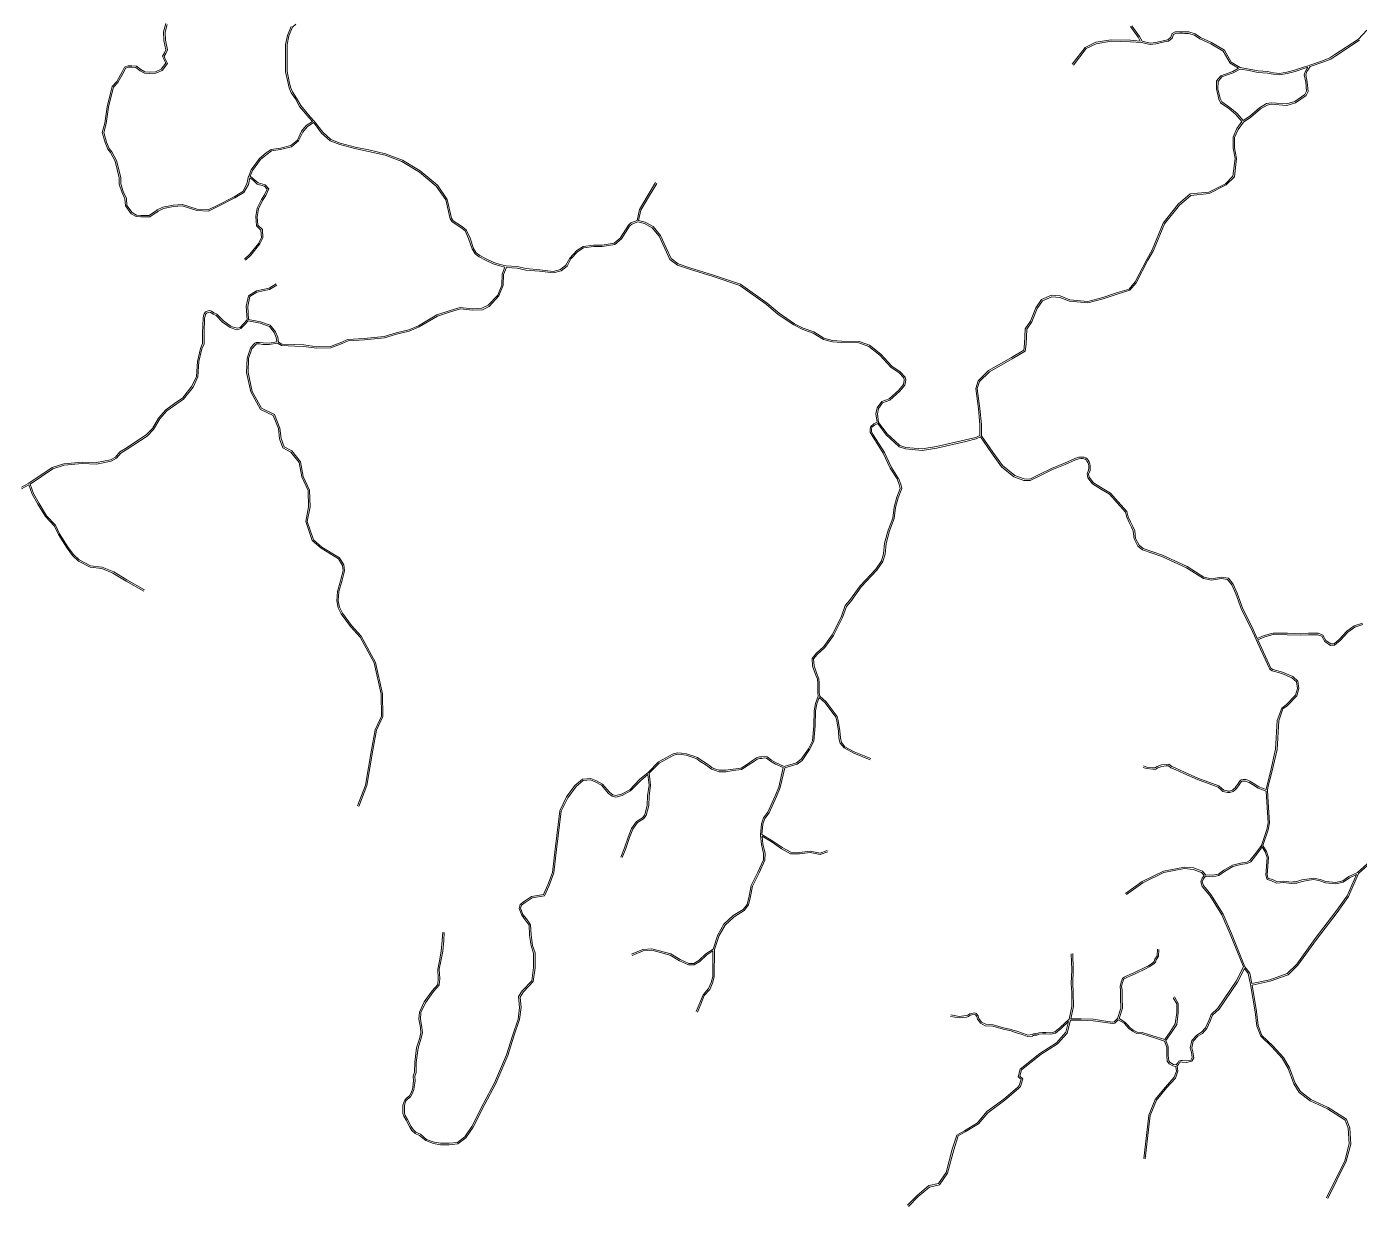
# Model space of a CAD drawing. Header units: millimetres. Extents: x 617885 to 663705, y 7172943 to 7234736.
# Drawn here: x 621534 to 627026, y 7202624 to 7207486 of the extents above; entities that cross this region are included whole.
import ezdxf

# ---------------------------------------------------------------- set-up
doc = ezdxf.new("R2010")
doc.units = ezdxf.units.MM
doc.layers.add('VIAS', color=7, linetype='Continuous', lineweight=5)

msp = doc.modelspace()

# ---------------------------------------------------------------- linework, layer by layer
at = {"layer": 'VIAS', "color": 253}
for points in [[(622108.2, 7207498), (622098.5, 7207464.1), (622100.1, 7207429), (622107.7, 7207390.7), (622102, 7207377.7), (622093.4, 7207364), (622098.8, 7207353.2), (622107.4, 7207334.6), (622088.6, 7207310.1), (622064.8, 7207299.7), (622042.1, 7207298.2), (622021.1, 7207299.7), (622004.8, 7207308.6), (621987.1, 7207323.1), (621967.3, 7207324.7), (621952.6, 7207324.7), (621936.8, 7207319.4), (621927, 7207296.5), (621905.4, 7207259.5), (621886.3, 7207238.9), (621879.9, 7207211.6), (621865.8, 7207155.3), (621856.4, 7207087.5), (621845.3, 7207049.4), (621858.1, 7207007.8), (621869.2, 7206980.8), (621880.3, 7206966.6), (621898.7, 7206931.3), (621915.7, 7206863.3), (621915.7, 7206836.6), (621926.8, 7206804.9), (621939.2, 7206775.6), (621940.8, 7206747.1), (621965.1, 7206714.7), (621985, 7206703.1), (622004.5, 7206701.5), (622041.5, 7206701.5), (622067.4, 7206719.7), (622071.8, 7206721.1), (622076.1, 7206725.5), (622097.6, 7206736.2), (622118.1, 7206740.3), (622138.8, 7206744.4), (622175.6, 7206747.2), (622235.3, 7206727.7), (622283.8, 7206724.9), (622321.8, 7206744), (622391.6, 7206779.7), (622428.9, 7206801.9), (622447.8, 7206835.2), (622453.8, 7206863), (622468.4, 7206851), (622484.6, 7206836.5), (622514.1, 7206828.8), (622525.5, 7206816), (622514.7, 7206792.3), (622501.4, 7206772.8), (622483.9, 7206737), (622478.1, 7206702.9), (622481, 7206664.8), (622499.6, 7206646.9), (622501.6, 7206617.1), (622490.5, 7206594), (622453.3, 7206548.1), (622431.4, 7206527.2)], [(622113.6, 7207495), (622104.5, 7207463.4), (622106, 7207429.8), (622114, 7207390), (622107.3, 7207374.9), (622100.2, 7207363.7), (622104.2, 7207355.8), (622114.3, 7207333.8), (622092.5, 7207305.2), (622066.3, 7207293.8), (622042.1, 7207292.2), (622019.4, 7207293.8), (622001.4, 7207303.6), (621984.7, 7207317.2), (621967, 7207318.7), (621953.6, 7207318.7), (621941.3, 7207314.6), (621932.4, 7207293.8), (621910.2, 7207255.9), (621891.8, 7207236), (621885.7, 7207210.2), (621871.7, 7207154.2), (621862.3, 7207086.2), (621851.6, 7207049.4), (621863.7, 7207009.8), (621874.5, 7206983.8), (621885.3, 7206969.9), (621904.4, 7206933.4), (621921.7, 7206864), (621921.7, 7206837.7), (621932.4, 7206807), (621945.1, 7206777), (621946.6, 7206749.3), (621969.2, 7206719.3), (621986.8, 7206709), (622004.7, 7206707.5), (622039.6, 7206707.5), (622064.6, 7206725.1), (622068.6, 7206726.4), (622072.6, 7206730.4), (622095.7, 7206741.9), (622116.9, 7206746.2), (622138, 7206750.4), (622176.4, 7206753.2), (622236.4, 7206733.7), (622282.6, 7206731), (622319.1, 7206749.3), (622388.6, 7206784.9), (622424.5, 7206806.2), (622442.1, 7206837.3), (622449, 7206869.1), (622449.1, 7206869.5), (622459.7, 7206896), (622493.2, 7206942.5), (622521.2, 7206965.5), (622541.6, 7206979.8), (622579.6, 7206984.8), (622623.2, 7206995.4), (622649.8, 7207018.2), (622667.4, 7207054.4), (622686.6, 7207077.7), (622712, 7207094.8), (622698.3, 7207109.7), (622658.4, 7207156.7), (622641.4, 7207187.8), (622624.6, 7207213.6), (622615.3, 7207233.8), (622610.7, 7207258.4), (622601.5, 7207299.6), (622601.5, 7207412.4), (622609.2, 7207449.3), (622624.7, 7207486.5)], [(624125.5, 7206843), (624091, 7206786.4), (624060.1, 7206731.7), (624049.8, 7206686.7), (624024.4, 7206677.3), (624014, 7206667.3), (623980.5, 7206614.7), (623954.8, 7206593.7), (623905.5, 7206585.3), (623870.5, 7206585.3), (623826.9, 7206579.5), (623801.3, 7206563.8), (623772.3, 7206531.9), (623756.2, 7206502.7), (623734.4, 7206484.5), (623704.3, 7206477.2), (623648.7, 7206483.8), (623592.8, 7206488.5), (623555.7, 7206496.6), (623509.9, 7206499.6), (623486.1, 7206505.6), (623459.3, 7206513.5), (623427.4, 7206528.7), (623401.8, 7206542.5), (623386.4, 7206553.2), (623375.1, 7206571.9), (623361.2, 7206614.3), (623345.4, 7206647.9), (623326.6, 7206663.1), (623291.4, 7206685.8), (623284.4, 7206696), (623267, 7206774), (623226.9, 7206832.7), (623156.1, 7206891.1), (623082.8, 7206935.2), (623012.9, 7206961.7), (622944.2, 7206977.5), (622887.5, 7206989.4), (622826.4, 7207005.6), (622787.6, 7207020.1), (622754.1, 7207051.2), (622724.7, 7207089.9), (622719.9, 7207095.1), (622718.4, 7207096.8), (622702.8, 7207113.7), (622663.4, 7207160.1), (622646.5, 7207190.8), (622629.9, 7207216.5), (622621, 7207235.7), (622616.5, 7207259.6), (622607.5, 7207300.3), (622607.5, 7207411.8), (622615, 7207447.6), (622629.8, 7207483.1), (622642.9, 7207496.2)], [(625848, 7207327.3), (625900, 7207395.1), (625941.5, 7207415.3), (626003.8, 7207426), (626082.9, 7207423.4), (626128.6, 7207420.1), (626164.7, 7207412), (626187.9, 7207415.1), (626223.2, 7207422.7), (626239.2, 7207426.2), (626254.3, 7207438.4), (626260.2, 7207452.8), (626268.6, 7207457.9), (626286.4, 7207458.5), (626296.9, 7207458.5), (626306.8, 7207457.8), (626322.4, 7207457.8), (626347.4, 7207450.1), (626369.2, 7207435.7), (626413.7, 7207415.1), (626465.4, 7207384.4), (626493.2, 7207335.3), (626528.3, 7207314.1), (626504.2, 7207300.6), (626456, 7207283.4), (626437.8, 7207262.4), (626436.9, 7207229.5), (626447.3, 7207187), (626454.6, 7207172.4), (626488.3, 7207148.3), (626517.8, 7207123), (626542.5, 7207094.2), (626521.3, 7207065.3), (626506.3, 7207030), (626506.3, 7206985.2), (626514, 7206942.8), (626505.4, 7206869.5), (626474.2, 7206838.3), (626406.1, 7206803.6), (626329.5, 7206796.3), (626280.1, 7206754.4), (626218, 7206676.2), (626171.9, 7206566.1), (626149.8, 7206526.6), (626102.1, 7206433.7), (626077.2, 7206404.3), (626030.2, 7206390.6), (625968.5, 7206369.6), (625906.9, 7206353.7), (625832.6, 7206360.2), (625792.9, 7206376), (625757.4, 7206378.7), (625716.3, 7206360.9), (625693.1, 7206327), (625670.7, 7206271.6), (625649.3, 7206240.8), (625646.6, 7206178), (625642.9, 7206151.9), (625592.6, 7206122.3), (625498.5, 7206068), (625455.4, 7206026.3), (625445.4, 7205994.7), (625456.2, 7205911), (625462.6, 7205846.5), (625462.6, 7205801), (625445.2, 7205793), (625403.2, 7205782.5), (625284.2, 7205754.8), (625224, 7205745.3), (625157.5, 7205751.7), (625132.9, 7205759.3), (625112.6, 7205778), (625080.8, 7205808.2), (625045.1, 7205854.7), (625040.3, 7205889.7), (625044.4, 7205912.6), (625061.4, 7205935.7), (625091.9, 7205946.5), (625133, 7205983.6), (625152.9, 7206008.1), (625157, 7206028.6), (625154.8, 7206041.6), (625134.1, 7206063.7), (625099.4, 7206086.8), (625053.9, 7206136.1), (625007.2, 7206172.6), (624964.9, 7206188.2), (624893.1, 7206189.9), (624855.5, 7206192.7), (624819.9, 7206202.2), (624778, 7206227.6), (624734.8, 7206243.5), (624698.9, 7206261.4), (624635.1, 7206304.3), (624585.8, 7206346.2), (624476.5, 7206424.5), (624364.7, 7206461.7), (624267.4, 7206492.4), (624219.2, 7206507.6), (624189.6, 7206529.8), (624169.4, 7206573.9), (624146.2, 7206625.4), (624116.3, 7206661.7), (624083.1, 7206680.1), (624056, 7206686.7), (624065.7, 7206729.5), (624096.2, 7206783.3), (624130.6, 7206839.9)], [(626083.3, 7207486.3), (626114.9, 7207441.7), (626123.6, 7207426.4), (626083.3, 7207429.4), (626003.4, 7207432), (625939.7, 7207421.1), (625896.1, 7207399.9), (625843.3, 7207330.9)], [(627056.9, 7207471.6), (627023.2, 7207434.3), (626925.5, 7207371.1), (626905.2, 7207357.3), (626874, 7207344.3), (626821.5, 7207327.1), (626818.8, 7207326.2), (626800.1, 7207320.7), (626759.4, 7207306), (626727.8, 7207298.6), (626697.5, 7207292.5), (626672.6, 7207295.6), (626647.9, 7207300.2), (626608.6, 7207303.3), (626572.6, 7207310.2), (626535.3, 7207316.9), (626497.6, 7207339.7), (626469.8, 7207388.7), (626416.5, 7207420.4), (626372.1, 7207440.9), (626350, 7207455.6), (626323.3, 7207463.8), (626307, 7207463.8), (626297.1, 7207464.5), (626286.3, 7207464.5), (626266.9, 7207463.8), (626255.4, 7207456.9), (626249.3, 7207442.1), (626236.5, 7207431.8), (626186.8, 7207421), (626165, 7207418.1), (626130.9, 7207425.7), (626119.9, 7207444.9), (626088.3, 7207489.6)], [(627027.1, 7207429.7), (626928.9, 7207366.1), (626908.1, 7207352), (626876.1, 7207338.7), (626823.2, 7207321.3), (626816.5, 7207311.1), (626809.2, 7207300.2), (626805, 7207287.4), (626811.1, 7207257.1), (626814.6, 7207218.8), (626807, 7207202.1), (626763.6, 7207172.2), (626727.8, 7207161.2), (626663.2, 7207166), (626646.2, 7207162.7), (626618.7, 7207146.8), (626578.6, 7207112.2), (626548.4, 7207092.2), (626526.6, 7207062.3), (626512.3, 7207028.8), (626512.3, 7206985.7), (626520.1, 7206943), (626511.1, 7206866.7), (626477.7, 7206833.4), (626407.9, 7206797.8), (626331.9, 7206790.5), (626284.4, 7206750.2), (626223.3, 7206673.1), (626177.3, 7206563.5), (626155, 7206523.8), (626107.1, 7206430.3), (626080.6, 7206399.1), (626032, 7206384.9), (625970.2, 7206363.9), (625907.4, 7206347.6), (625831.2, 7206354.3), (625791.5, 7206370.1), (625758.4, 7206372.6), (625720.3, 7206356.1), (625698.5, 7206324.1), (625676, 7206268.7), (625655.2, 7206238.8), (625652.6, 7206177.5), (625648.4, 7206148.2), (625595.6, 7206117.1), (625502.1, 7206063.2), (625460.7, 7206023), (625451.5, 7205994.2), (625462.2, 7205911.7), (625468.6, 7205846.8), (625468.6, 7205800.1), (625515.6, 7205732.2), (625556.2, 7205676.5), (625605.9, 7205635.6), (625644.4, 7205621.7), (625668.9, 7205621), (625707, 7205640.4), (625756.9, 7205665.4), (625811.5, 7205687), (625853.8, 7205706.5), (625869.5, 7205711), (625880, 7205711.5), (625885.7, 7205712.1), (625892.3, 7205710.9), (625899.4, 7205708.6), (625905.1, 7205704.7), (625908.7, 7205698.8), (625912.7, 7205692.6), (625915.6, 7205684.4), (625916.7, 7205675.3), (625916.7, 7205666.9), (625916.2, 7205656), (625910.3, 7205641.8), (625912.2, 7205629.3), (625930.2, 7205606.3), (625966.9, 7205583.2), (626000.6, 7205563.4), (626032.2, 7205526.8), (626067.9, 7205487.2), (626073.9, 7205466.2), (626082.6, 7205444.9), (626092.3, 7205425.4), (626100.4, 7205408.3), (626104.3, 7205376.1), (626118.5, 7205348.8), (626135.2, 7205334.9), (626215.2, 7205307.3), (626316.9, 7205260.7), (626385.7, 7205217.3), (626417, 7205210.5), (626457.8, 7205217.5), (626486.3, 7205213), (626505.5, 7205187.8), (626522.6, 7205150.8), (626546.5, 7205086.1), (626584.8, 7205010.6), (626605.3, 7204964.8), (626634.2, 7204977), (626671, 7204986.7), (626729.6, 7204985.8), (626784.7, 7204983.9), (626817.1, 7204985.8), (626855.8, 7204985.8), (626875.5, 7204978.5), (626888, 7204955.4), (626908.5, 7204942), (626921.8, 7204942.9), (626942.8, 7204960.2), (626974.3, 7204994.6), (627005.4, 7205015.9), (627039, 7205028)], [(626534.7, 7207310.9), (626506.7, 7207295.1), (626459.5, 7207278.3), (626443.7, 7207260.1), (626442.9, 7207230.1), (626453, 7207189.1), (626459.3, 7207176.5), (626492, 7207153), (626522.1, 7207127.2), (626546.8, 7207098.3), (626575, 7207117), (626615.2, 7207151.7), (626644.1, 7207168.4), (626662.8, 7207172.1), (626685.2, 7207170.4), (626727.1, 7207167.3), (626761, 7207177.7), (626802.2, 7207206.1), (626808.5, 7207219.8), (626805.1, 7207256.3), (626798.9, 7207287.7), (626803.7, 7207302.9), (626811.5, 7207314.5), (626814.2, 7207318.6), (626802, 7207315), (626761.1, 7207300.2), (626729, 7207292.7), (626697.7, 7207286.5), (626671.7, 7207289.6), (626647.1, 7207294.2), (626607.8, 7207297.3), (626571.5, 7207304.3), (626534.7, 7207310.9)], [(622435.5, 7206522.9), (622457.8, 7206544), (622495.6, 7206590.7), (622507.7, 7206615.9), (622505.5, 7206649.6), (622486.8, 7206667.5), (622484.2, 7206702.6), (622489.7, 7206735.2), (622506.6, 7206769.8), (622519.9, 7206789.3), (622532.6, 7206817.1), (622517.4, 7206834.1), (622487.5, 7206842), (622472.3, 7206855.6), (622455.5, 7206869.4), (622465, 7206893.1), (622497.6, 7206938.4), (622524.8, 7206960.7), (622543.8, 7206974), (622580.7, 7206978.9), (622626, 7206989.9), (622654.6, 7207014.5), (622672.5, 7207051.2), (622690.7, 7207073.2), (622716.1, 7207090.3), (622720.1, 7207086), (622749.6, 7207047.2), (622784.4, 7207014.8), (622824.6, 7206999.9), (622886.1, 7206983.5), (622942.9, 7206971.7), (623011.2, 7206955.9), (623080.1, 7206929.8), (623152.6, 7206886.1), (623222.4, 7206828.6), (623261.4, 7206771.5), (623278.8, 7206693.6), (623287.1, 7206681.5), (623323.1, 7206658.2), (623340.6, 7206644.1), (623355.6, 7206612.1), (623369.6, 7206569.4), (623382, 7206549), (623398.7, 7206537.4), (623424.7, 7206523.4), (623457.1, 7206507.9), (623484.5, 7206499.8), (623505.3, 7206494.5), (623493.3, 7206466.2), (623491.9, 7206421), (623475.4, 7206379.8), (623435.9, 7206337.5), (623410.6, 7206324.9), (623372.1, 7206323), (623321.1, 7206328.7), (623279.1, 7206316.3), (623224.4, 7206298.4), (623149.2, 7206253.4), (623108.6, 7206236.9), (623056.7, 7206223.9), (623007.7, 7206209.1), (622925.3, 7206200.8), (622856.9, 7206197.1), (622832.4, 7206184.8), (622786.5, 7206167.4), (622730.6, 7206166.5), (622675.9, 7206173.9), (622639.5, 7206175.5), (622585.5, 7206177.8), (622571.3, 7206185.9), (622568.6, 7206205.5), (622559.7, 7206228.1), (622538.1, 7206255), (622498, 7206269.7), (622448.8, 7206278.9), (622445.2, 7206332.7), (622454.3, 7206373.3), (622483.2, 7206391.6), (622535.2, 7206402.8), (622565.4, 7206420.9)], [(622718.8, 7207096.3), (622718.8, 7207096.3)], [(622903.1, 7204271.9), (622936.2, 7204357.8), (622960.9, 7204504.5), (622975.7, 7204586.4), (623002.2, 7204642.6), (623000.5, 7204735.7), (622972.2, 7204865.6), (622913.1, 7204973.4), (622873.3, 7205017.5), (622835.4, 7205068.5), (622823.9, 7205092.9), (622818.2, 7205120), (622821.1, 7205157.4), (622832.7, 7205199.6), (622840.1, 7205226), (622844.6, 7205242.8), (622841.6, 7205267.5), (622823.2, 7205296.5), (622751.1, 7205340.7), (622716.3, 7205371.1), (622690.2, 7205446.6), (622701.9, 7205506.9), (622700.4, 7205576), (622673.6, 7205632.5), (622662.9, 7205692.3), (622626.7, 7205737), (622595.3, 7205753.5), (622582.4, 7205789), (622577.3, 7205831), (622554.9, 7205887.8), (622502.6, 7205913.1), (622463, 7205982.4), (622446.4, 7206060.4), (622448.2, 7206118.5), (622462.3, 7206158.2), (622467.2, 7206163.8), (622472.4, 7206170.9), (622477.9, 7206176.4), (622481.4, 7206178.4), (622493.6, 7206178.4), (622507.9, 7206176.4), (622533.7, 7206175.2), (622568, 7206180.9), (622583.8, 7206171.9), (622639.2, 7206169.5), (622675.3, 7206167.9), (622730.2, 7206160.5), (622787.7, 7206161.4), (622834.8, 7206179.3), (622858.5, 7206191.2), (622925.8, 7206194.8), (623008.8, 7206203.2), (623058.3, 7206218.1), (623110.5, 7206231.2), (623151.9, 7206248), (623226.9, 7206292.9), (623280.9, 7206310.6), (623321.6, 7206322.6), (623371.9, 7206317), (623412.2, 7206318.9), (623439.5, 7206332.6), (623480.6, 7206376.5), (623497.9, 7206419.7), (623499.3, 7206464.9), (623511.4, 7206493.4), (623554.9, 7206490.7), (623591.9, 7206482.6), (623648.1, 7206477.8), (623704.6, 7206471.1), (623737.2, 7206479), (623760.9, 7206498.8), (623777.2, 7206528.4), (623805.2, 7206559.1), (623828.9, 7206573.7), (623870.9, 7206579.3), (623906.1, 7206579.3), (623957.4, 7206588), (623985, 7206610.7), (624018.7, 7206663.5), (624027.7, 7206672.1), (624052.6, 7206681.3), (624080.9, 7206674.5), (624112.4, 7206657), (624141.1, 7206622.2), (624163.9, 7206571.4), (624184.7, 7206525.9), (624216.5, 7206502.2), (624265.6, 7206486.7), (624362.8, 7206456), (624473.7, 7206419), (624582.1, 7206341.4), (624631.5, 7206299.5), (624695.9, 7206256.3), (624732.5, 7206238), (624775.4, 7206222.1), (624817.5, 7206196.6), (624854.5, 7206186.8), (624892.8, 7206183.9), (624963.8, 7206182.2), (625004.3, 7206167.3), (625049.8, 7206131.7), (625095.5, 7206082.2), (625130.2, 7206059.1), (625149.2, 7206038.8), (625150.9, 7206028.7), (625147.3, 7206010.7), (625128.7, 7205987.7), (625088.8, 7205951.7), (625057.7, 7205940.7), (625038.7, 7205915), (625034.2, 7205889.8), (625039, 7205855.2), (625025.1, 7205848.5), (625012.5, 7205838.2), (625009.6, 7205827.6), (625010.1, 7205814.4), (625018, 7205800.4), (625063.4, 7205728.4), (625093.1, 7205665.8), (625121, 7205622.2), (625130.4, 7205599.1), (625134.4, 7205583), (625120.4, 7205546.4), (625108.8, 7205505.8), (625103, 7205460), (625084.4, 7205410), (625069.9, 7205356.5), (625065.6, 7205313.4), (625057.2, 7205284), (625033.2, 7205250.1), (624968.6, 7205181.2), (624925.4, 7205120.9), (624907.2, 7205099.7), (624890.6, 7205052.4), (624854, 7204979.3), (624819.1, 7204930.9), (624787.2, 7204902.3), (624770.9, 7204882), (624773.1, 7204849.9), (624783.7, 7204820.1), (624792.8, 7204796), (624794.5, 7204779.4), (624794.5, 7204740.2), (624796.3, 7204726.1), (624784.8, 7204696), (624779.4, 7204666.2), (624777.7, 7204604.4), (624772.3, 7204542.6), (624755.5, 7204509.6), (624725.8, 7204466.3), (624706.8, 7204451.5), (624656, 7204436.9), (624622.3, 7204452), (624603.4, 7204463.5), (624586.2, 7204475.9), (624575.7, 7204479.1), (624563.6, 7204476), (624554.8, 7204476), (624541.4, 7204472.9), (624530, 7204463.8), (624504.5, 7204447), (624478, 7204429.9), (624445, 7204425.6), (624416.1, 7204421.3), (624388.4, 7204421.3), (624370.2, 7204427.6), (624359.3, 7204431.5), (624348.2, 7204440.2), (624335.9, 7204449.2), (624313.2, 7204463), (624299.1, 7204473.7), (624283.2, 7204479.6), (624266, 7204485.3), (624252.7, 7204489.5), (624232.1, 7204491.9), (624217.8, 7204493.6), (624199, 7204489.3), (624137.3, 7204455.6), (624094.8, 7204412.3), (624059.9, 7204382.6), (624019.5, 7204341), (623986.1, 7204323.1), (623962.4, 7204316.8), (623949.3, 7204320.4), (623935.6, 7204330.3), (623906.7, 7204364.5), (623879.8, 7204379.2), (623859.3, 7204387.4), (623825, 7204384.7), (623793.8, 7204359), (623759.4, 7204311.3), (623731.5, 7204254.4), (623712, 7204095.6), (623700.5, 7204000.4), (623681.8, 7203948.7), (623663.8, 7203908.8), (623615, 7203900.7), (623585.4, 7203881.7), (623567.9, 7203868.5), (623563.2, 7203852.1), (623574.1, 7203823.8), (623588.9, 7203804.8), (623604.9, 7203782.8), (623606.9, 7203742.1), (623613.2, 7203698.2), (623623.5, 7203667.3), (623623.5, 7203607.9), (623615.4, 7203553.1), (623576.4, 7203512.1), (623561.2, 7203488.2), (623565.4, 7203444), (623559.3, 7203394.9), (623536.5, 7203326.7), (623511.7, 7203248.1), (623461.8, 7203133.5), (623416.2, 7203048.6), (623368.6, 7202953.4), (623339.9, 7202910.4), (623309.1, 7202887.1), (623275.4, 7202884.1), (623240.1, 7202884.1), (623213, 7202889.1), (623182.1, 7202900.1), (623156.7, 7202921.4), (623138.4, 7202929.5), (623126.8, 7202940.1), (623118.9, 7202952.9), (623103.6, 7202982.5), (623093.5, 7202998.6), (623090.7, 7203008), (623090.7, 7203040.8), (623093.6, 7203050.4), (623097.4, 7203058.9), (623104, 7203065.5), (623116.6, 7203074.9), (623124.2, 7203090), (623129.4, 7203105.6), (623131.5, 7203114.1), (623134.6, 7203141.1), (623133.6, 7203160.1), (623138.7, 7203175.3), (623139.7, 7203217.5), (623146.9, 7203275.7), (623158.5, 7203313.3), (623165, 7203339.1), (623163.1, 7203361.3), (623156.8, 7203395.3), (623158.6, 7203422.3), (623177.3, 7203463.3), (623210.4, 7203509), (623234.3, 7203535.8), (623236.6, 7203563.3), (623234.4, 7203601.5), (623241.5, 7203635), (623248.6, 7203675.3), (623253.1, 7203719.1), (623254.9, 7203753.1)], [(621512.8, 7205587.9), (621543.1, 7205604), (621638.9, 7205669.5), (621686.9, 7205684.5), (621762.4, 7205691), (621821.5, 7205689.2), (621880, 7205700.2), (621900.4, 7205711.7), (621918, 7205732.9), (621941.5, 7205747), (622027.3, 7205803.3), (622052.1, 7205829.1), (622078, 7205872.5), (622107.1, 7205906.3), (622149.2, 7205936.2), (622176.6, 7205954.4), (622215, 7206003.8), (622234, 7206044.6), (622237.7, 7206106.3), (622250.1, 7206160), (622259.2, 7206180.5), (622259.2, 7206223.9), (622261.5, 7206284.3), (622263.4, 7206294.6), (622265.8, 7206302.6), (622270.7, 7206310.2), (622281.6, 7206314.1), (622287.2, 7206315.5), (622295.9, 7206312.8), (622306, 7206306.3), (622318, 7206300.6), (622345.1, 7206272.8), (622362.1, 7206260.5), (622375.9, 7206251.8), (622382.5, 7206249.1), (622389.6, 7206246.5), (622396.9, 7206244), (622402.1, 7206242.9), (622413.4, 7206246.3), (622427.2, 7206260.9), (622442.9, 7206277.4), (622439.2, 7206333.1), (622448.9, 7206377), (622480.9, 7206397.3), (622533, 7206408.4), (622562.3, 7206426)], [(622020.3, 7205165.2), (621947.4, 7205206.1), (621892.7, 7205238.9), (621845.9, 7205258.6), (621797.5, 7205264), (621751, 7205288.4), (621727.3, 7205309.8), (621705.7, 7205339.8), (621670, 7205395.6), (621653.5, 7205431), (621616.3, 7205470), (621585, 7205520.6), (621562.6, 7205562.1), (621548.3, 7205600.3), (621641.6, 7205664), (621688.1, 7205678.6), (621762.6, 7205685), (621822, 7205683.2), (621882.1, 7205694.4), (621904.3, 7205707), (621921.9, 7205728.3), (621944.7, 7205742), (622031.2, 7205798.6), (622056.9, 7205825.4), (622082.9, 7205869), (622111.2, 7205901.8), (622152.6, 7205931.2), (622180.7, 7205950), (622220.1, 7206000.6), (622240, 7206043.1), (622243.7, 7206105.4), (622255.8, 7206158.1), (622265.2, 7206179.2), (622265.2, 7206223.8), (622267.5, 7206283.7), (622269.2, 7206293.1), (622271.3, 7206300.1), (622274.6, 7206305.3), (622283.4, 7206308.3), (622287, 7206309.3), (622293.4, 7206307.3), (622303, 7206301.1), (622314.5, 7206295.6), (622341.2, 7206268.3), (622358.7, 7206255.6), (622373.1, 7206246.4), (622380.4, 7206243.5), (622387.6, 7206240.9), (622395.3, 7206238.2), (622402.4, 7206236.8), (622416.7, 7206241.1), (622431.6, 7206256.8), (622447.1, 7206273.1), (622496.4, 7206263.9), (622534.5, 7206249.9), (622554.4, 7206225.1), (622562.8, 7206204), (622565.2, 7206186.5), (622533.4, 7206181.2), (622508.5, 7206182.4), (622494, 7206184.4), (622479.8, 7206184.4), (622474.2, 7206181.2), (622467.8, 7206174.8), (622462.5, 7206167.5), (622457, 7206161.3), (622442.2, 7206119.6), (622440.4, 7206059.9), (622457.4, 7205980.2), (622498.3, 7205908.5), (622550.2, 7205883.4), (622571.5, 7205829.5), (622576.5, 7205787.6), (622590.4, 7205749.3), (622622.8, 7205732.2), (622657.2, 7205689.7), (622667.9, 7205630.7), (622694.4, 7205574.6), (622695.9, 7205507.4), (622684, 7205446.2), (622711.2, 7205367.7), (622747.5, 7205335.9), (622818.9, 7205292.1), (622835.8, 7205265.4), (622838.5, 7205243.2), (622834.3, 7205227.6), (622827, 7205201.2), (622815.1, 7205158.4), (622812.1, 7205119.6), (622818.2, 7205090.9), (622830.2, 7205065.4), (622868.6, 7205013.7), (622908.1, 7204969.9), (622966.5, 7204863.5), (622994.5, 7204735), (622996.2, 7204643.9), (622969.9, 7204588.2), (622955, 7204505.5), (622930.4, 7204359.4), (622897.5, 7204274.1)], [(626137.1, 7204438.8), (626150.5, 7204433.8), (626175.8, 7204431.4), (626185.5, 7204432.3), (626192.8, 7204437.2), (626211.3, 7204443), (626229.5, 7204445.6), (626241.5, 7204446.2), (626252.8, 7204437.1), (626269.8, 7204430.1), (626305, 7204413.2), (626361.2, 7204388.4), (626447, 7204356.5), (626459.6, 7204346.3), (626467.1, 7204338.9), (626479, 7204337.2), (626484.1, 7204335.5), (626491.3, 7204335), (626502.9, 7204338.7), (626509.3, 7204344.1), (626514.2, 7204348.4), (626518.6, 7204355.1), (626525.5, 7204364.3), (626530.2, 7204371.2), (626536.9, 7204379.8), (626539.6, 7204381.6), (626547.4, 7204382.9), (626558, 7204382.9), (626566.1, 7204379.8), (626574.4, 7204376.2), (626589, 7204367.4), (626611.3, 7204353.1), (626642.5, 7204341.9), (626643.1, 7204350.7), (626659.8, 7204415.2), (626681.2, 7204507.8), (626688.1, 7204626.2), (626706.3, 7204677.7), (626724.5, 7204691.2), (626763, 7204730.5), (626771, 7204758), (626766.6, 7204785.2), (626748.2, 7204801.8), (626706.9, 7204819.3), (626666.5, 7204831.5), (626657, 7204837.8), (626619.4, 7204920.6), (626601, 7204959.6), (626601, 7204959.7), (626579.4, 7205008.1), (626541, 7205083.7), (626517.1, 7205148.5), (626500.3, 7205184.7), (626482.9, 7205207.4), (626457.8, 7205211.4), (626416.9, 7205204.3), (626383.4, 7205211.6), (626314.1, 7205255.4), (626212.9, 7205301.7), (626132.2, 7205329.5), (626113.7, 7205345), (626098.5, 7205374.3), (626094.6, 7205406.7), (626086.9, 7205422.8), (626077.1, 7205442.4), (626068.2, 7205464.2), (626062.5, 7205484.3), (626027.7, 7205522.9), (625996.7, 7205558.7), (625963.8, 7205578), (625926.1, 7205601.8), (625906.6, 7205626.9), (625904.1, 7205642.5), (625910.2, 7205657.4), (625910.7, 7205667.1), (625910.7, 7205674.9), (625909.7, 7205683), (625907.2, 7205689.9), (625903.6, 7205695.6), (625900.7, 7205700.5), (625896.7, 7205703.1), (625890.8, 7205705.1), (625885.5, 7205706.1), (625880.4, 7205705.5), (625870.5, 7205705), (625855.9, 7205700.9), (625813.9, 7205681.5), (625759.3, 7205659.9), (625709.7, 7205635), (625670.3, 7205615), (625643.2, 7205615.7), (625602.8, 7205630.3), (625551.8, 7205672.3), (625510.7, 7205728.7), (625464.6, 7205795.3), (625447.2, 7205787.3), (625404.6, 7205776.7), (625285.4, 7205748.9), (625224.2, 7205739.3), (625156.3, 7205745.7), (625129.8, 7205754), (625108.5, 7205773.7), (625076.4, 7205804.2), (625041.4, 7205849.7), (625028.3, 7205843.4), (625017.8, 7205834.8), (625015.6, 7205826.9), (625016.1, 7205816.1), (625023.1, 7205803.5), (625068.7, 7205731.3), (625098.3, 7205668.7), (625126.2, 7205625.3), (625126.5, 7205624.8), (625136.1, 7205600.9), (625140.7, 7205582.6), (625126, 7205544.5), (625114.7, 7205504.6), (625108.9, 7205458.6), (625090.1, 7205408.1), (625075.9, 7205355.4), (625071.6, 7205312.3), (625062.7, 7205281.4), (625037.9, 7205246.3), (624973.2, 7205177.4), (624930.1, 7205117.2), (624912.5, 7205096.6), (624896.1, 7205050.1), (624859.2, 7204976.2), (624823.6, 7204926.9), (624791.6, 7204898.2), (624777.1, 7204880), (624779.1, 7204851.1), (624789.3, 7204822.2), (624798.6, 7204797.4), (624800.5, 7204779.7), (624800.5, 7204740.6), (624802.2, 7204727.2), (624828.9, 7204703.5), (624873.8, 7204642.5), (624878.4, 7204626.7), (624885.3, 7204583.6), (624887.5, 7204554.6), (624892, 7204535), (624906.5, 7204518), (624945, 7204497.7), (625012.8, 7204469.7)], [(621512.8, 7205581.1), (621543.1, 7205597.2), (621557.1, 7205559.6), (621579.8, 7205517.6), (621611.6, 7205466.3), (621648.4, 7205427.6), (621664.7, 7205392.7), (621700.7, 7205336.4), (621722.8, 7205305.8), (621747.6, 7205283.5), (621795.7, 7205258.2), (621844.4, 7205252.7), (621889.9, 7205233.6), (621944.4, 7205200.9), (622017.4, 7205159.9)], [(627107.7, 7204079.1), (627018, 7204000.3), (626982.7, 7203983.1), (626957.6, 7203966.1), (626929.2, 7203959.3), (626887.5, 7203963.2), (626865.4, 7203971.3), (626838.3, 7203976.5), (626819.2, 7203974.2), (626789.2, 7203969.1), (626788.8, 7203969), (626768.1, 7203962.5), (626752.5, 7203961.9), (626745.5, 7203960.1), (626715.6, 7203964.3), (626685.8, 7203962.5), (626663.9, 7203972.6), (626650.8, 7203975.8), (626646.9, 7203989.8), (626651.8, 7204061.9), (626644.1, 7204087), (626629.1, 7204110.7), (626651.1, 7204176.1), (626656.5, 7204204.3), (626650.9, 7204290.1), (626648.2, 7204337.7), (626649, 7204349.7), (626665.7, 7204413.8), (626687.2, 7204506.9), (626694.1, 7204625), (626711.3, 7204674), (626728.5, 7204686.6), (626768.3, 7204727.4), (626777.1, 7204757.7), (626772.2, 7204788.2), (626751.5, 7204807), (626708.9, 7204824.9), (626669.1, 7204837), (626661.8, 7204841.8), (626624.8, 7204923.1), (626607.8, 7204959.3), (626636.1, 7204971.4), (626671.7, 7204980.7), (626729.4, 7204979.8), (626784.8, 7204977.9), (626817.2, 7204979.8), (626854.7, 7204979.8), (626871.3, 7204973.7), (626883.5, 7204951.2), (626906.9, 7204935.9), (626924.1, 7204937), (626946.9, 7204955.8), (626978.2, 7204990), (627008.1, 7205010.5), (627040.9, 7205022.4)], [(626604.9, 7204958.1), (626605, 7204958.2)], [(625010.5, 7204464.2), (624942.4, 7204492.3), (624902.7, 7204513.2), (624886.5, 7204532.2), (624881.5, 7204553.7), (624879.4, 7204582.9), (624872.6, 7204625.4), (624868.3, 7204639.8), (624824.4, 7204699.5), (624800.6, 7204720.6), (624790.6, 7204694.4), (624785.4, 7204665.6), (624783.7, 7204604.1), (624778.1, 7204541), (624760.7, 7204506.6), (624730.3, 7204462.1), (624709.5, 7204446.1), (624658.3, 7204431.3), (624639.6, 7204350.2), (624624.8, 7204312.8), (624593.6, 7204245.9), (624575.9, 7204222.1), (624568.5, 7204199.6), (624564, 7204156.2), (624609.7, 7204129.3), (624647.6, 7204102.3), (624683.2, 7204083.3), (624718.7, 7204082.6), (624763.1, 7204088), (624803.7, 7204079.6), (624833.4, 7204091.2)], [(623988.8, 7204061.4), (624003.2, 7204099.3), (624018.9, 7204143.9), (624031.8, 7204178.8), (624050.9, 7204205.5), (624075.7, 7204221.1), (624086.9, 7204235.1), (624097.7, 7204276.6), (624099, 7204314.7), (624105.6, 7204359.5), (624100, 7204409.1), (624140.9, 7204450.8), (624201.1, 7204483.7), (624218.1, 7204487.5), (624231.4, 7204486), (624251.5, 7204483.6), (624264.2, 7204479.6), (624281.2, 7204473.9), (624296.2, 7204468.4), (624309.8, 7204458), (624332.6, 7204444.2), (624344.6, 7204435.4), (624356.3, 7204426.2), (624368.2, 7204421.9), (624387.4, 7204415.3), (624416.6, 7204415.3), (624445.8, 7204419.6), (624480.1, 7204424.1), (624507.8, 7204442), (624533.5, 7204458.9), (624544.1, 7204467.4), (624555.5, 7204470), (624564.3, 7204470), (624575.6, 7204472.9), (624583.5, 7204470.5), (624600.1, 7204458.5), (624619.5, 7204446.7), (624652.3, 7204432), (624633.9, 7204352), (624619.3, 7204315.2), (624588.5, 7204249), (624570.6, 7204224.9), (624562.6, 7204200.9), (624557.9, 7204154.9), (624557.9, 7204154.3), (624562.1, 7204115.6), (624571.1, 7204078.8), (624570.2, 7204051.5), (624547.8, 7204001), (624520.2, 7203945.9), (624511.6, 7203902.1), (624503.3, 7203868.7), (624486.9, 7203847.9), (624445.5, 7203822.5), (624407.7, 7203786.3), (624382.9, 7203743.2), (624363, 7203684.5), (624332.8, 7203664.8), (624304.2, 7203637.3), (624284, 7203625.2), (624263.1, 7203625.2), (624226.8, 7203640.7), (624188.4, 7203665.2), (624111, 7203685.6), (624072.9, 7203682.4), (624026.8, 7203663.1)], [(626062.6, 7203913.4), (626131.3, 7203963.1), (626219.2, 7204005.8), (626305.4, 7204022.4), (626342.2, 7204018.8), (626379.5, 7204005.6), (626392.5, 7203990.4), (626421.4, 7203988.8), (626445.1, 7203993.5), (626467.2, 7204009.4), (626503, 7204029.8), (626536.9, 7204038.1), (626562.3, 7204042.7), (626574.5, 7204048.8), (626603.4, 7204084.6), (626623.1, 7204111.7), (626645.3, 7204177.6), (626650.5, 7204204.7), (626644.9, 7204289.8), (626642.3, 7204335.6), (626608.6, 7204347.7), (626585.9, 7204362.3), (626571.7, 7204370.8), (626563.8, 7204374.2), (626556.9, 7204376.9), (626547.9, 7204376.9), (626541.8, 7204375.8), (626541, 7204375.3), (626535, 7204367.7), (626530.4, 7204360.8), (626523.5, 7204351.6), (626518.7, 7204344.4), (626513.2, 7204339.5), (626505.8, 7204333.3), (626492, 7204329), (626483, 7204329.6), (626477.7, 7204331.4), (626464.2, 7204333.2), (626455.6, 7204341.9), (626443.9, 7204351.3), (626358.9, 7204382.8), (626302.5, 7204407.8), (626267.3, 7204424.6), (626249.7, 7204431.8), (626239.5, 7204440.1), (626230.1, 7204439.6), (626212.7, 7204437.1), (626195.5, 7204431.7), (626187.5, 7204426.4), (626175.8, 7204425.3), (626149.1, 7204427.9), (626135, 7204433.2)], [(623248.9, 7203753.4), (623247.1, 7203719.6), (623242.7, 7203676.1), (623235.6, 7203636.1), (623228.4, 7203601.9), (623230.6, 7203563.3), (623228.5, 7203538.3), (623205.7, 7203512.8), (623172.1, 7203466.3), (623152.7, 7203423.8), (623150.8, 7203395), (623157.2, 7203360.5), (623158.9, 7203339.6), (623152.7, 7203314.9), (623141, 7203276.9), (623133.7, 7203218), (623132.7, 7203176.4), (623127.5, 7203160.9), (623128.6, 7203141.3), (623125.6, 7203115.2), (623123.6, 7203107.3), (623118.6, 7203092.3), (623111.9, 7203078.9), (623100, 7203070), (623092.3, 7203062.3), (623087.9, 7203052.5), (623084.7, 7203041.7), (623084.7, 7203007.1), (623088, 7202996.1), (623098.4, 7202979.5), (623113.7, 7202950), (623122.1, 7202936.3), (623135, 7202924.4), (623153.5, 7202916.3), (623179.1, 7202894.8), (623211.4, 7202883.3), (623239.5, 7202878.1), (623275.6, 7202878.1), (623311.3, 7202881.2), (623344.4, 7202906.3), (623373.8, 7202950.4), (623421.6, 7203045.8), (623467.2, 7203130.9), (623517.3, 7203246), (623542.2, 7203324.9), (623565.1, 7203393.5), (623571.4, 7203443.9), (623567.4, 7203486.7), (623581.2, 7203508.4), (623621, 7203550.3), (623629.5, 7203607.5), (623629.5, 7203668.3), (623619.1, 7203699.6), (623612.9, 7203742.7), (623610.8, 7203784.9), (623593.6, 7203808.5), (623579.4, 7203826.8), (623569.5, 7203852.4), (623573.1, 7203865), (623588.8, 7203876.7), (623617.2, 7203895), (623668, 7203903.4), (623687.4, 7203946.5), (623706.4, 7203999), (623718, 7204094.9), (623737.4, 7204252.6), (623764.5, 7204308.2), (623798.2, 7204354.8), (623827.3, 7204378.9), (623858.4, 7204381.3), (623877.3, 7204373.8), (623902.8, 7204359.8), (623931.5, 7204325.9), (623946.6, 7204314.9), (623962.4, 7204310.6), (623988.4, 7204317.4), (624023.1, 7204336.2), (624064, 7204378.3), (624094.5, 7204404.2), (624099.5, 7204359.6), (624093, 7204315.3), (624091.7, 7204277.5), (624081.4, 7204237.9), (624071.7, 7204225.7), (624046.7, 7204209.9), (624026.5, 7204181.6), (624013.3, 7204145.9), (623997.5, 7204101.4), (623983.1, 7204063.5)], [(624298.4, 7203424.9), (624312, 7203457.4), (624326.7, 7203492.5), (624349, 7203518.1), (624360.9, 7203544.3), (624367.3, 7203570.5), (624368.5, 7203682.1), (624388.4, 7203740.7), (624412.4, 7203782.5), (624449.2, 7203817.7), (624491, 7203843.4), (624508.8, 7203866), (624517.5, 7203900.8), (624525.9, 7203943.9), (624553.2, 7203998.5), (624576.2, 7204050.1), (624577.1, 7204079.5), (624568, 7204116.6), (624564.5, 7204149), (624606.5, 7204124.3), (624644.4, 7204097.1), (624681.6, 7204077.4), (624719, 7204076.6), (624762.8, 7204082), (624804.2, 7204073.4), (624835.6, 7204085.6)], [(626554.6, 7203611.8), (626499.9, 7203747.9), (626465.4, 7203827.6), (626414.3, 7203909.1), (626384.2, 7203945.7), (626379, 7203961.4), (626383.4, 7203973.8), (626392.4, 7203984.4), (626421.8, 7203982.7), (626447.6, 7203987.9), (626470.4, 7204004.3), (626505.3, 7204024.2), (626538.1, 7204032.3), (626564.2, 7204037), (626578.4, 7204044), (626608.2, 7204081), (626625.6, 7204105), (626638.6, 7204084.5), (626645.7, 7204061.2), (626640.8, 7203989.1), (626646, 7203970.9), (626661.9, 7203966.9), (626684.7, 7203956.4), (626715.3, 7203958.3), (626745.8, 7203954), (626753.3, 7203955.9), (626769.1, 7203956.5), (626790.4, 7203963.2), (626820, 7203968.2), (626838.1, 7203970.4), (626863.8, 7203965.5), (626886.2, 7203957.3), (626929.7, 7203953.2), (626960.1, 7203960.5), (626985.7, 7203977.9), (627013.8, 7203991.6), (626976.5, 7203904), (626929.8, 7203838.7), (626844.5, 7203727.6), (626768.2, 7203622.2), (626729.2, 7203583.8), (626657, 7203557.3), (626583.3, 7203541.9), (626574.2, 7203585.7), (626554.6, 7203611.8)], [(626895.8, 7202655.9), (626972.1, 7202810), (626991, 7202880.6), (626986.3, 7202946.8), (626973.3, 7202983.9), (626897.1, 7203031.6), (626826.1, 7203063.9), (626783.2, 7203097.1), (626761.2, 7203131.2), (626738.7, 7203194.8), (626713.5, 7203237.7), (626669.5, 7203285.4), (626625, 7203328.6), (626609.2, 7203368.8), (626603, 7203427), (626584.5, 7203536.1), (626658.7, 7203551.5), (626732.5, 7203578.7), (626772.8, 7203618.3), (626849.3, 7203724.1), (626934.7, 7203835.1), (626981.8, 7203901.1), (627022.2, 7203995.9), (627110.7, 7204073.8)], [(626066.1, 7203908.6), (626134.4, 7203957.9), (626221.1, 7204000.1), (626305.7, 7204016.3), (626340.9, 7204012.9), (626376, 7204000.5), (626387.1, 7203987.5), (626378.1, 7203976.8), (626372.6, 7203961.4), (626378.9, 7203942.7), (626409.5, 7203905.6), (626460.1, 7203824.8), (626494.4, 7203745.6), (626548.6, 7203610.5), (626518.4, 7203551.5), (626443.3, 7203440.4), (626415.3, 7203414.9), (626405.8, 7203389.8), (626391.9, 7203359.8), (626376.2, 7203341.3), (626356.2, 7203330.1), (626336, 7203307.7), (626328.9, 7203277.1), (626334.6, 7203260.1), (626337.6, 7203237.9), (626331.9, 7203227), (626313.4, 7203223.2), (626297.1, 7203224.7), (626290.3, 7203225.3), (626286.5, 7203224.1), (626282.1, 7203222.6), (626280.7, 7203219), (626279.3, 7203217.2), (626275.7, 7203212.1), (626271.6, 7203206.8), (626260.1, 7203208.9), (626246.6, 7203216.3), (626240.7, 7203223.9), (626239, 7203246), (626239, 7203281.4), (626229.3, 7203307.5), (626251.5, 7203340.2), (626273.4, 7203373.8), (626280, 7203422.2), (626280.1, 7203460.2), (626264.7, 7203486.9)], [(624029.1, 7203657.6), (624074.3, 7203676.5), (624110.5, 7203679.6), (624185.9, 7203659.7), (624224, 7203635.4), (624261.9, 7203619.2), (624285.6, 7203619.2), (624307.9, 7203632.5), (624336.6, 7203660.1), (624362.4, 7203677), (624361.3, 7203571.3), (624355.2, 7203546.3), (624343.9, 7203521.3), (624321.5, 7203495.7), (624292.9, 7203427.3)], [(625342.5, 7203412.7), (625376.7, 7203407), (625405.7, 7203410.2), (625412.7, 7203412.3), (625420.4, 7203416.9), (625427.8, 7203418.5), (625441.6, 7203421), (625447.7, 7203418.9), (625455.5, 7203409.4), (625458.6, 7203398.6), (625468.6, 7203383.6), (625486.4, 7203374.4), (625516.6, 7203372.1), (625559.4, 7203359.9), (625592.3, 7203353), (625598.6, 7203350.7), (625614.5, 7203345.4), (625638.2, 7203337.7), (625652.7, 7203332.4), (625660.4, 7203329.6), (625677.5, 7203331.7), (625683.7, 7203334.8), (625695.2, 7203335.6), (625705.1, 7203339.4), (625720.9, 7203340.9), (625734.9, 7203340.9), (625754.4, 7203339.4), (625770.8, 7203343), (625793.5, 7203361.6), (625830.8, 7203396.1), (625841.7, 7203447.9), (625840.8, 7203504.5), (625839.2, 7203541.9), (625841.5, 7203599.3), (625839.2, 7203665.2)], [(625845.2, 7203665.4), (625847.5, 7203599.3), (625845.2, 7203541.9), (625846.8, 7203504.7), (625847.7, 7203447.4), (625837.2, 7203397.5), (625879.9, 7203397), (625929.5, 7203395.1), (625990.2, 7203385.9), (626009.3, 7203383.4), (626015.4, 7203384.8), (626029.7, 7203398.2), (626043.9, 7203441.3), (626042.2, 7203483.4), (626042.2, 7203515.3), (626040.4, 7203530.7), (626044.1, 7203548.3), (626046.8, 7203554.7), (626049.7, 7203563.5), (626057, 7203568.7), (626067.9, 7203574.1), (626080.4, 7203579.5), (626096.4, 7203586.6), (626113.3, 7203594.6), (626131, 7203602.5), (626142.5, 7203608.7), (626157.5, 7203615.8), (626175.6, 7203627.9), (626180.3, 7203633.3), (626183.8, 7203642.9), (626192.5, 7203656.7), (626194.2, 7203683.5)], [(626200.2, 7203683.1), (626198.3, 7203654.8), (626189.2, 7203640.2), (626185.6, 7203630.3), (626179.6, 7203623.3), (626160.4, 7203610.5), (626145.2, 7203603.4), (626133.6, 7203597.1), (626115.8, 7203589.1), (626098.9, 7203581.1), (626082.8, 7203574), (626070.4, 7203568.7), (626060.1, 7203563.5), (626054.8, 7203559.8), (626052.4, 7203552.6), (626049.8, 7203546.5), (626046.4, 7203530.4), (626048.2, 7203515.6), (626048.2, 7203483.5), (626050, 7203440.4), (626035.9, 7203397.9), (626060.3, 7203383.5), (626072.1, 7203371.2), (626080.8, 7203361.6), (626094.5, 7203350.5), (626110.4, 7203342.5), (626131, 7203341.2), (626157.8, 7203332.7), (626188.3, 7203322.6), (626224.7, 7203311.4), (626246.5, 7203343.5), (626267.6, 7203375.9), (626274, 7203422.6), (626274.1, 7203458.6), (626259.5, 7203483.9)], [(626143.9, 7202820.5), (626159.2, 7202951.6), (626164.4, 7202998.2), (626190.2, 7203061.2), (626232.1, 7203111.9), (626268.8, 7203152.7), (626278.3, 7203180.6), (626276, 7203202.6), (626280.5, 7203208.5), (626284.2, 7203213.7), (626286, 7203216.1), (626286.6, 7203217.8), (626288.4, 7203218.4), (626291, 7203219.2), (626296.6, 7203218.7), (626313.7, 7203217.1), (626335.9, 7203221.7), (626343.8, 7203236.8), (626340.5, 7203261.5), (626335.2, 7203277.4), (626341.5, 7203304.8), (626359.9, 7203325.4), (626380.1, 7203336.5), (626397, 7203356.6), (626411.4, 7203387.5), (626420.4, 7203411.5), (626447.9, 7203436.4), (626523.6, 7203548.4), (626552.4, 7203604.7), (626568.6, 7203583.2), (626578.1, 7203537.8), (626597, 7203426.2), (626603.3, 7203367.3), (626619.9, 7203325.2), (626665.2, 7203281.2), (626708.6, 7203234.1), (626733.3, 7203192.2), (626755.7, 7203128.6), (626778.7, 7203093), (626823, 7203058.8), (626894.3, 7203026.3), (626968.4, 7202979.9), (626980.3, 7202945.6), (626984.9, 7202881.2), (626966.5, 7202812.1), (626890.4, 7202658.5)], [(625341.6, 7203406.8), (625376.5, 7203400.9), (625406.9, 7203404.3), (625415.2, 7203406.7), (625422.7, 7203411.3), (625429, 7203412.7), (625441.1, 7203414.8), (625444.2, 7203413.8), (625450.1, 7203406.6), (625453.1, 7203396.1), (625464.4, 7203379), (625484.7, 7203368.5), (625515.5, 7203366.2), (625558, 7203354.1), (625590.7, 7203347.2), (625596.6, 7203345), (625612.7, 7203339.7), (625636.2, 7203332.1), (625650.7, 7203326.7), (625659.7, 7203323.5), (625679.2, 7203325.9), (625685.3, 7203328.9), (625696.5, 7203329.6), (625706.5, 7203333.5), (625721.2, 7203334.9), (625734.6, 7203334.9), (625754.8, 7203333.4), (625773.4, 7203337.4), (625797.5, 7203357.1), (625828.1, 7203385.5), (625816.8, 7203341.4), (625778.1, 7203298.2), (625710, 7203254.3), (625628.6, 7203189.9), (625620.3, 7203158.3), (625632.3, 7203147.7), (625624, 7203121.5), (625617, 7203114.5), (625561, 7203066.1), (625491, 7203014.4), (625453.1, 7202968.9), (625398.9, 7202935.8), (625367.3, 7202918), (625348.7, 7202859.2), (625323, 7202764), (625292.1, 7202718.4), (625251.5, 7202709.4), (625203.8, 7202669.3), (625164.2, 7202628.3)], [(625168.5, 7202624.1), (625207.9, 7202664.9), (625254.2, 7202703.8), (625295.7, 7202713), (625328.5, 7202761.5), (625354.5, 7202857.5), (625372.3, 7202914), (625401.9, 7202930.7), (625457.1, 7202964.3), (625495.1, 7203010), (625564.8, 7203061.4), (625621.1, 7203110.1), (625629.3, 7203118.3), (625639.2, 7203149.7), (625627, 7203160.4), (625633.9, 7203186.4), (625713.5, 7203249.5), (625782, 7203293.6), (625822.3, 7203338.4), (625835.9, 7203391.6), (625879.8, 7203391), (625929, 7203389.1), (625989.4, 7203380), (626009.6, 7203377.3), (626018.4, 7203379.3), (626032.8, 7203392.8), (626056.5, 7203378.7), (626067.7, 7203367.1), (626076.7, 7203357.3), (626091.2, 7203345.4), (626108.8, 7203336.6), (626129.9, 7203335.3), (626156, 7203327), (626186.5, 7203316.9), (626223.7, 7203305.4), (626233, 7203280.3), (626233, 7203245.7), (626234.8, 7203221.7), (626242.6, 7203211.6), (626258, 7203203.1), (626270.2, 7203200.9), (626272.2, 7203181.3), (626263.5, 7203155.8), (626227.5, 7203115.8), (626185, 7203064.3), (626158.5, 7202999.7), (626153.3, 7202952.3), (626137.9, 7202821.2)]]:
    msp.add_lwpolyline(points, dxfattribs=at)

doc.saveas('drawing.dxf')
